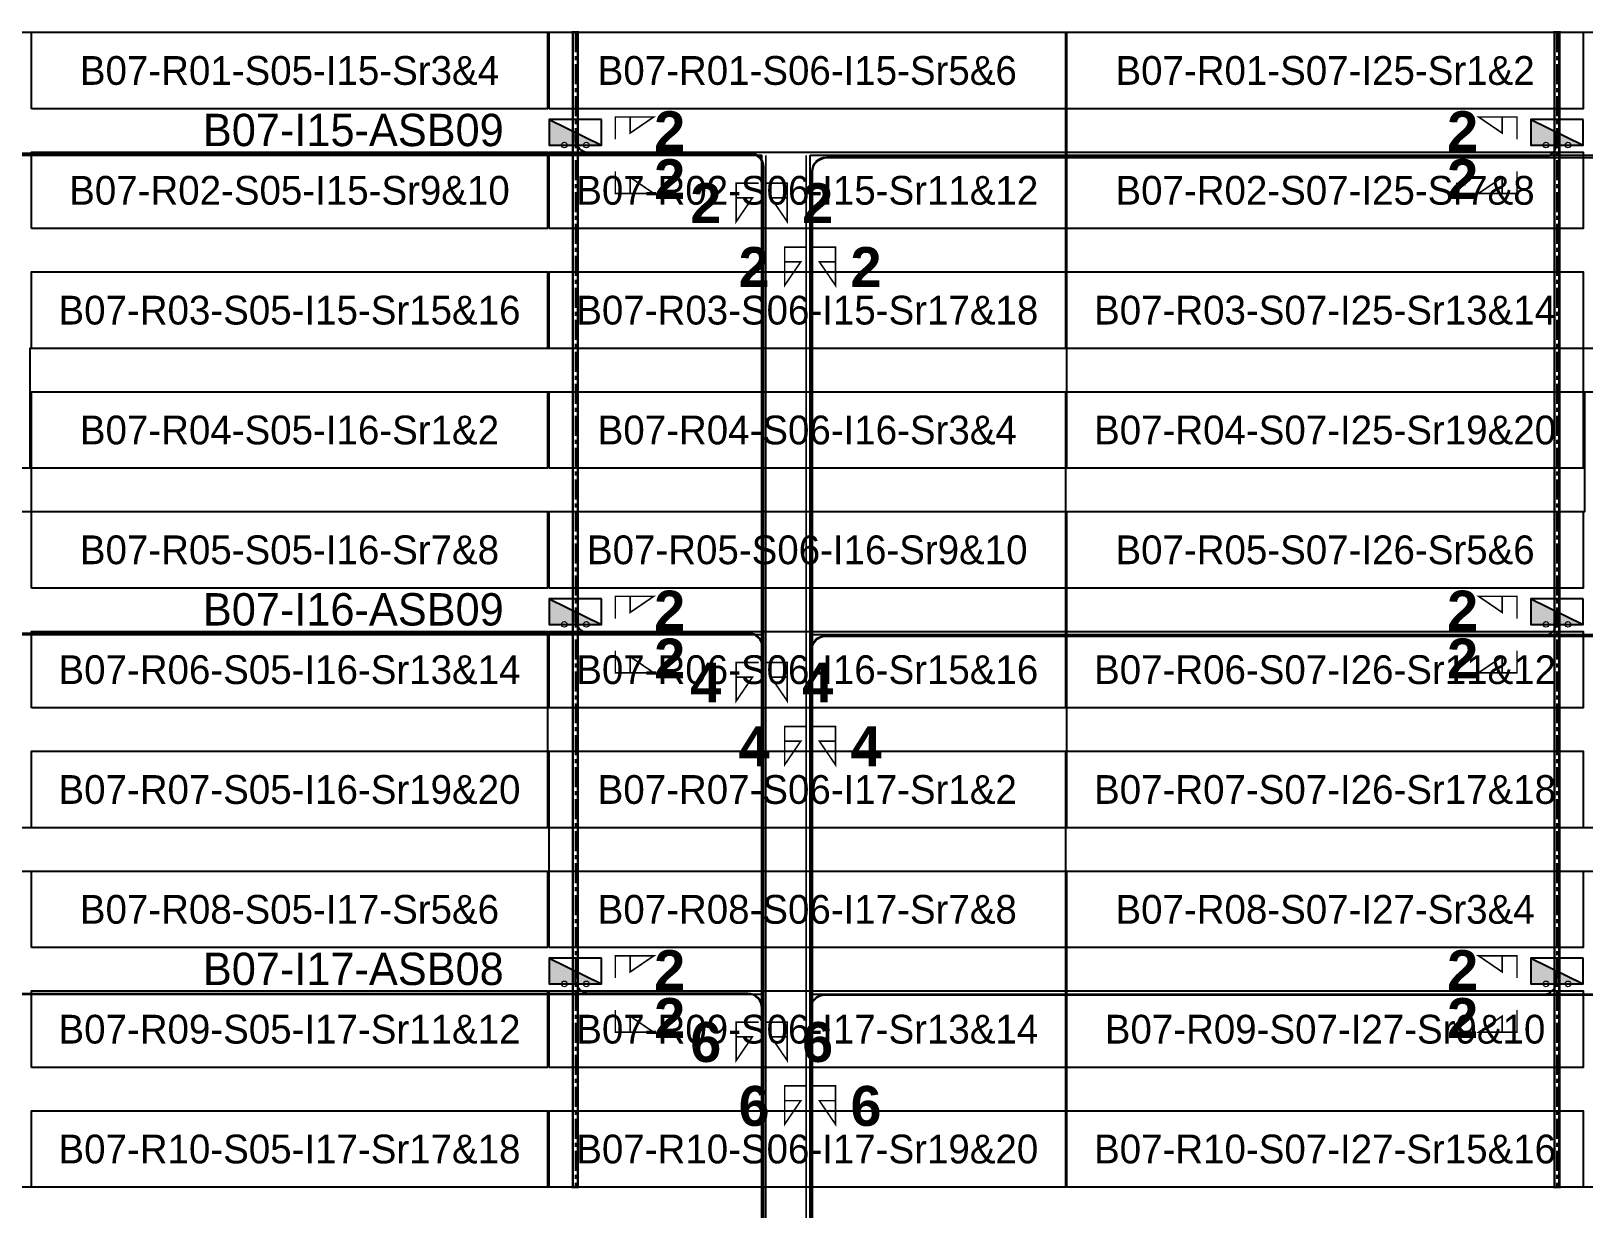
# Model space of a CAD drawing. Header units: metres. Extents: x 530797 to 531186, y 2675622 to 2675942.
# Drawn here: x 530926.7 to 531023.8, y 2675867.9 to 2675941.7 of the extents above; entities that cross this region are included whole.
import ezdxf
from ezdxf.enums import TextEntityAlignment as Align

# ---------------------------------------------------------------- set-up
doc = ezdxf.new("R2010")
doc.units = ezdxf.units.M
doc.linetypes.add('CENTER', pattern=[2, 1.25, -0.25, 0.25, -0.25])
doc.layers.add('Boundary-12.5 MW Block', color=6, linetype='Continuous', lineweight=9)
doc.layers.add('PILE', color=1, linetype='Continuous', lineweight=15)
for name, color, linetype in [('DC Trench BL-07', 40, 'Continuous'), ('E-Inverter Grouping', 2, 'Continuous'), ('Inverter Block-07', 7, 'Continuous'), ('LT Cable(AG) INV to LT Panel BL-07', 2, 'Continuous'), ('Messenger Wire Block-07 (Master Path)', 30, 'Continuous'), ('Messenger Wire Block-07 (MW Path)', 191, 'Continuous'), ('MMS Table Block-07', 8, 'Continuous'), ('Plan Line - DC BL-07', 40, 'Continuous'), ('Section Marking BL-07', 2, 'Continuous')]:
    doc.layers.add(name, color=color, linetype=linetype)
doc.styles.add('BoldTextStyle', font='arialbd.ttf')
doc.styles.get("Standard").update_dxf_attribs({"font": 'Adani Regular.ttf'})

# ---------------------------------------------------------------- blocks, each defined once
blk = doc.blocks.new('MMS Table (32.292 x 4.788)')
at = {"color": 0}
blk.add_lwpolyline([(0, -0.002), (0, 4.786), (32.292, 4.786), (32.292, -0.002)], close=True, dxfattribs=at)
at = {"color": 7}
blk.add_attdef('ID1', text='', height=1.8, dxfattribs=at).set_placement((16.146, 2.392), align=Align.MIDDLE_CENTER)
blk = doc.blocks.new('Inverter Block')
h = blk.add_hatch(color=0)
h.dxf.hatch_style = 1
h.paths.add_polyline_path([(-1.456, 2.269), (-1.456, 0.846), (1.456, 0.846)])
at = {"color": 0}
blk.add_lwpolyline([(1.456, 2.269), (-1.456, 2.269), (-1.456, 0.846), (1.456, 0.846)], close=True, dxfattribs=at)
blk.add_lwpolyline([(-1.456, 2.269), (1.456, 0.846)], dxfattribs=at)
at = {"layer": 'PILE'}
for centre in [(-0.613, 0.846), (0.613, 0.846)]:
    blk.add_circle(centre, 0.156, dxfattribs=at)
at = {"color": 7}
blk.add_attdef('ID', (-1.456, 3.006), '', height=1.8, dxfattribs=at)

msp = doc.modelspace()

# ---------------------------------------------------------------- linework, layer by layer
at = {"layer": 'Boundary-12.5 MW Block', "const_width": 0.05}
msp.add_lwpolyline([(530797.135, 2675941.575), (531185.739, 2675941.575), (531185.739, 2675621.791), (530797.135, 2675621.791)], close=True, dxfattribs=at)
at = {"layer": 'DC Trench BL-07', "color": 40, "const_width": 0.15}
for points in [[(530960.883, 2675941.575), (530960.583, 2675941.575), (530960.583, 2675869.289), (530960.883, 2675869.289)], [(531022.29, 2675941.575), (531021.99, 2675941.575), (531021.99, 2675869.289), (531022.29, 2675869.289)]]:
    msp.add_lwpolyline(points, close=True, dxfattribs=at)
at = {"layer": 'E-Inverter Grouping', "color": 3}
for points in [[(530991.387, 2675941.575), (530991.387, 2675921.791), (530926.603, 2675921.791), (530926.603, 2675914.291), (530894.311, 2675914.291), (530894.311, 2675941.575)], [(531088.563, 2675941.575), (531088.563, 2675921.791), (531023.779, 2675921.791), (531023.779, 2675914.291), (530991.487, 2675914.291), (530991.487, 2675941.575)], [(530991.387, 2675919.075), (530991.387, 2675899.291), (530958.995, 2675899.291), (530958.995, 2675891.791), (530894.311, 2675891.791), (530894.311, 2675911.575), (530926.703, 2675911.575), (530926.703, 2675919.075)], [(531088.563, 2675919.075), (531088.563, 2675899.291), (531056.171, 2675899.291), (531056.171, 2675891.791), (530991.487, 2675891.791), (530991.487, 2675911.575), (531023.879, 2675911.575), (531023.879, 2675919.075)], [(530991.387, 2675869.291), (530894.311, 2675869.291), (530894.311, 2675889.075), (530959.095, 2675889.075), (530959.095, 2675896.575), (530991.387, 2675896.575)], [(531088.563, 2675869.291), (530991.487, 2675869.291), (530991.487, 2675889.075), (531056.271, 2675889.075), (531056.271, 2675896.575), (531088.563, 2675896.575)]]:
    msp.add_lwpolyline(points, close=True, dxfattribs=at)
at = {"layer": 'LT Cable(AG) INV to LT Panel BL-07'}
for points in [[(530982.144, 2675816.804), (530981.457, 2675816.804, -0.16646), (530980.905, 2675816.993), (530979.462, 2675818.112, 0.103275), (530979.102, 2675818.188), (530973.354, 2675818.188, -0.414214), (530972.454, 2675819.088), (530972.454, 2675830.373, -0.021393), (530972.457, 2675830.45), (530972.5, 2675830.956, 0.021393), (530972.504, 2675831.033), (530972.504, 2675933.092, 0.414214), (530971.604, 2675933.992), (530864.458, 2675933.992, -0.414214), (530863.558, 2675934.892), (530863.558, 2675935.23)], [(530982.144, 2675816.829), (530981.464, 2675816.829, -0.166306), (530980.913, 2675817.017), (530979.467, 2675818.137, 0.103275), (530979.107, 2675818.213), (530973.379, 2675818.213, -0.414214), (530972.479, 2675819.113), (530972.479, 2675830.372, -0.021393), (530972.482, 2675830.449), (530972.525, 2675830.955, 0.021393), (530972.529, 2675831.032), (530972.529, 2675933.117, 0.414214), (530971.629, 2675934.017), (530961.634, 2675934.017, -0.414214), (530960.734, 2675934.917), (530960.734, 2675935.23)], [(530984.135, 2675816.754), (530981.443, 2675816.754, -0.166769), (530980.89, 2675816.943), (530979.452, 2675818.062, 0.103275), (530979.091, 2675818.138), (530973.304, 2675818.138, -0.414214), (530972.404, 2675819.038), (530972.404, 2675830.375, -0.021393), (530972.407, 2675830.452), (530972.45, 2675830.958, 0.021393), (530972.454, 2675831.035), (530972.454, 2675903.042, 0.414214), (530971.554, 2675903.942), (530864.458, 2675903.942, -0.414214), (530863.558, 2675904.842), (530863.558, 2675905.23)], [(530982.144, 2675816.779), (530981.45, 2675816.779, -0.166614), (530980.898, 2675816.968), (530979.457, 2675818.087, 0.103275), (530979.097, 2675818.163), (530973.329, 2675818.163, -0.414214), (530972.429, 2675819.063), (530972.429, 2675830.374, -0.021393), (530972.432, 2675830.451), (530972.475, 2675830.957, 0.021393), (530972.479, 2675831.034), (530972.479, 2675903.067, 0.414214), (530971.579, 2675903.967), (530961.634, 2675903.967, -0.414214), (530960.734, 2675904.867), (530960.734, 2675905.23)], [(530984.135, 2675816.704), (530981.429, 2675816.704, -0.167082), (530980.875, 2675816.894), (530979.441, 2675818.012, 0.103275), (530979.081, 2675818.088), (530973.254, 2675818.088, -0.414214), (530972.354, 2675818.988), (530972.354, 2675830.377, -0.021393), (530972.357, 2675830.454), (530972.4, 2675830.96, 0.021393), (530972.404, 2675831.037), (530972.404, 2675880.492, 0.414214), (530971.504, 2675881.392), (530864.458, 2675881.392, -0.414214), (530863.558, 2675882.292), (530863.558, 2675882.73)], [(530984.135, 2675816.729), (530981.436, 2675816.729, -0.166925), (530980.883, 2675816.919), (530979.446, 2675818.037, 0.103275), (530979.086, 2675818.113), (530973.279, 2675818.113, -0.414214), (530972.379, 2675819.013), (530972.379, 2675830.376, -0.021393), (530972.382, 2675830.453), (530972.425, 2675830.959, 0.021393), (530972.429, 2675831.036), (530972.429, 2675880.517, 0.414214), (530971.529, 2675881.417), (530961.634, 2675881.417, -0.414214), (530960.734, 2675882.317), (530960.734, 2675882.73)]]:
    msp.add_lwpolyline(points, format="xyb", dxfattribs=at)
at = {"layer": 'LT Cable(AG) INV to LT Panel BL-07', "color": 5}
for points in [[(530987.176, 2675817.413), (530983.691, 2675817.413, -0.414214), (530982.791, 2675818.313), (530982.791, 2675821.391, 0.214019), (530982.489, 2675822.063), (530975.775, 2675828.041, -0.214019), (530975.474, 2675828.713), (530975.474, 2675830.357, -0.0289), (530975.48, 2675830.461), (530975.535, 2675830.94, 0.0289), (530975.541, 2675831.044), (530975.541, 2675932.855, -0.414214), (530976.441, 2675933.755), (531021.241, 2675933.755, 0.414214), (531022.141, 2675934.655), (531022.141, 2675935.23)], [(530987.176, 2675817.438), (530983.716, 2675817.438, -0.414214), (530982.816, 2675818.338), (530982.816, 2675821.402, 0.214019), (530982.514, 2675822.074), (530975.8, 2675828.052, -0.214019), (530975.499, 2675828.724), (530975.499, 2675830.355, -0.0289), (530975.505, 2675830.459), (530975.56, 2675830.939, 0.0289), (530975.566, 2675831.043), (530975.566, 2675932.83, -0.414214), (530976.466, 2675933.73), (531118.417, 2675933.73, 0.414214), (531119.317, 2675934.63), (531119.317, 2675935.23)], [(530987.176, 2675817.363), (530983.641, 2675817.363, -0.414214), (530982.741, 2675818.263), (530982.741, 2675821.368, 0.214019), (530982.439, 2675822.041), (530975.725, 2675828.018, -0.214019), (530975.424, 2675828.691), (530975.424, 2675830.36, -0.0289), (530975.43, 2675830.464), (530975.485, 2675830.943, 0.0289), (530975.491, 2675831.047), (530975.491, 2675902.905, -0.414214), (530976.391, 2675903.805), (531021.241, 2675903.805, 0.414214), (531022.141, 2675904.705), (531022.141, 2675905.23)], [(530987.176, 2675817.388), (530983.666, 2675817.388, -0.414214), (530982.766, 2675818.288), (530982.766, 2675821.38, 0.214019), (530982.464, 2675822.052), (530975.75, 2675828.03, -0.214019), (530975.449, 2675828.702), (530975.449, 2675830.358, -0.0289), (530975.455, 2675830.462), (530975.51, 2675830.942, 0.0289), (530975.516, 2675831.045), (530975.516, 2675902.88, -0.414214), (530976.416, 2675903.78), (531118.417, 2675903.78, 0.414214), (531119.317, 2675904.68), (531119.317, 2675905.23)], [(530985.235, 2675817.313), (530983.591, 2675817.313, -0.414214), (530982.691, 2675818.213), (530982.691, 2675821.346, 0.214019), (530982.389, 2675822.018), (530975.675, 2675827.996, -0.214019), (530975.374, 2675828.668), (530975.374, 2675830.363, -0.0289), (530975.38, 2675830.466), (530975.435, 2675830.946, 0.0289), (530975.441, 2675831.05), (530975.441, 2675880.455, -0.414214), (530976.341, 2675881.355), (531021.241, 2675881.355, 0.414214), (531022.141, 2675882.255), (531022.141, 2675882.73)], [(530985.235, 2675817.338), (530983.616, 2675817.338, -0.414214), (530982.716, 2675818.238), (530982.716, 2675821.357, 0.214019), (530982.414, 2675822.029), (530975.7, 2675828.007, -0.214019), (530975.399, 2675828.679), (530975.399, 2675830.361, -0.0289), (530975.405, 2675830.465), (530975.46, 2675830.945, 0.0289), (530975.466, 2675831.048), (530975.466, 2675880.43, -0.414214), (530976.366, 2675881.33), (531118.417, 2675881.33, 0.414214), (531119.317, 2675882.23), (531119.317, 2675882.73)]]:
    msp.add_lwpolyline(points, format="xyb", dxfattribs=at)
at = {"layer": 'Messenger Wire Block-07 (Master Path)'}
for points in [[(530861.919, 2675933.88), (530972.391, 2675933.88)], [(530972.391, 2675830.999), (530972.391, 2675933.88)], [(530975.416, 2675830.999), (530975.416, 2675933.88)], [(530975.416, 2675933.88), (531120.955, 2675933.88)], [(530861.919, 2675903.88), (530972.391, 2675903.88)], [(530975.416, 2675903.88), (531120.955, 2675903.88)], [(530861.919, 2675881.38), (530972.391, 2675881.38)], [(530975.416, 2675881.38), (531120.955, 2675881.38)]]:
    msp.add_lwpolyline(points, dxfattribs=at)
at = {"layer": 'Messenger Wire Block-07 (MW Path)', "const_width": 0.1}
for points in [[(530861.919, 2675933.88), (530972.391, 2675933.88)], [(530972.641, 2675830.999), (530972.641, 2675933.88)], [(530975.166, 2675830.999), (530975.166, 2675933.88)], [(530975.416, 2675933.88), (531120.955, 2675933.88)], [(530861.919, 2675903.88), (530972.391, 2675903.88)], [(530975.416, 2675903.88), (531120.955, 2675903.88)], [(530861.919, 2675881.38), (530972.391, 2675881.38)], [(530975.416, 2675881.38), (531120.955, 2675881.38)]]:
    msp.add_lwpolyline(points, dxfattribs=at)
at = {"layer": 'Plan Line - DC BL-07', "color": 6, "linetype": 'CENTER'}
for points in [[(530960.734, 2675941.575), (530960.734, 2675869.289)], [(531022.141, 2675941.575), (531022.141, 2675869.289)]]:
    msp.add_lwpolyline(points, dxfattribs=at)
at = {"layer": 'Section Marking BL-07', "color": 94, "lineweight": 35, "true_color": 0x00a500, "const_width": 0.1}
for points in [[(530963.234, 2675934.88), (530963.234, 2675936.27), (530965.634, 2675936.27), (530964.154, 2675935.26), (530964.154, 2675936.27)], [(531019.641, 2675934.88), (531019.641, 2675936.27), (531017.241, 2675936.27), (531018.721, 2675935.26), (531018.721, 2675936.27)], [(530963.234, 2675932.88), (530963.234, 2675931.49), (530965.634, 2675931.49), (530964.154, 2675932.5), (530964.154, 2675931.49)], [(531019.641, 2675932.88), (531019.641, 2675931.49), (531017.241, 2675931.49), (531018.721, 2675932.5), (531018.721, 2675931.49)], [(530972.191, 2675932.13), (530970.801, 2675932.13), (530970.801, 2675929.73), (530971.811, 2675931.21), (530970.801, 2675931.21)], [(530972.591, 2675932.13), (530973.981, 2675932.13), (530973.981, 2675929.73), (530972.971, 2675931.21), (530973.981, 2675931.21)], [(530975.216, 2675928.13), (530973.826, 2675928.13), (530973.826, 2675925.73), (530974.836, 2675927.21), (530973.826, 2675927.21)], [(530975.616, 2675928.13), (530977.006, 2675928.13), (530977.006, 2675925.73), (530975.996, 2675927.21), (530977.006, 2675927.21)], [(530963.234, 2675904.88), (530963.234, 2675906.27), (530965.634, 2675906.27), (530964.154, 2675905.26), (530964.154, 2675906.27)], [(531019.641, 2675904.88), (531019.641, 2675906.27), (531017.241, 2675906.27), (531018.721, 2675905.26), (531018.721, 2675906.27)], [(530963.234, 2675902.88), (530963.234, 2675901.49), (530965.634, 2675901.49), (530964.154, 2675902.5), (530964.154, 2675901.49)], [(531019.641, 2675902.88), (531019.641, 2675901.49), (531017.241, 2675901.49), (531018.721, 2675902.5), (531018.721, 2675901.49)], [(530972.191, 2675902.13), (530970.801, 2675902.13), (530970.801, 2675899.73), (530971.811, 2675901.21), (530970.801, 2675901.21)], [(530972.591, 2675902.13), (530973.981, 2675902.13), (530973.981, 2675899.73), (530972.971, 2675901.21), (530973.981, 2675901.21)], [(530975.216, 2675898.13), (530973.826, 2675898.13), (530973.826, 2675895.73), (530974.836, 2675897.21), (530973.826, 2675897.21)], [(530975.616, 2675898.13), (530977.006, 2675898.13), (530977.006, 2675895.73), (530975.996, 2675897.21), (530977.006, 2675897.21)], [(530963.234, 2675882.38), (530963.234, 2675883.77), (530965.634, 2675883.77), (530964.154, 2675882.76), (530964.154, 2675883.77)], [(531019.641, 2675882.38), (531019.641, 2675883.77), (531017.241, 2675883.77), (531018.721, 2675882.76), (531018.721, 2675883.77)], [(530963.234, 2675880.38), (530963.234, 2675878.99), (530965.634, 2675878.99), (530964.154, 2675880), (530964.154, 2675878.99)], [(531019.641, 2675880.38), (531019.641, 2675878.99), (531017.241, 2675878.99), (531018.721, 2675880), (531018.721, 2675878.99)], [(530972.191, 2675879.63), (530970.801, 2675879.63), (530970.801, 2675877.23), (530971.811, 2675878.71), (530970.801, 2675878.71)], [(530972.591, 2675879.63), (530973.981, 2675879.63), (530973.981, 2675877.23), (530972.971, 2675878.71), (530973.981, 2675878.71)], [(530975.216, 2675875.63), (530973.826, 2675875.63), (530973.826, 2675873.23), (530974.836, 2675874.71), (530973.826, 2675874.71)], [(530975.616, 2675875.63), (530977.006, 2675875.63), (530977.006, 2675873.23), (530975.996, 2675874.71), (530977.006, 2675874.71)]]:
    msp.add_lwpolyline(points, dxfattribs=at)

# ---------------------------------------------------------------- block references
at = {"layer": 'Inverter Block-07'}
ref = msp.add_blockref('Inverter Block', (530960.734, 2675933.565), dxfattribs=dict(at, xscale=1.124999999976148, yscale=1.124999999976148, zscale=1.124999999976148))
ref.add_attrib('ID', 'B07-I15-ASB09', (530937.434, 2675934.446), dxfattribs={"layer": '0', "color": 7, "height": 2.025})
ref = msp.add_blockref('Inverter Block', (531022.141, 2675933.565), dxfattribs=dict(at, xscale=1.124999999976148, yscale=1.124999999976148, zscale=1.124999999976148))
ref.add_attrib('ID', 'B07-I25-ASB10', (531024.212, 2675934.436), dxfattribs={"layer": '0', "color": 7, "height": 2.025})
ref = msp.add_blockref('Inverter Block', (530960.734, 2675903.565), dxfattribs=dict(at, xscale=1.124999999976148, yscale=1.124999999976148, zscale=1.124999999976148))
ref.add_attrib('ID', 'B07-I16-ASB09', (530937.434, 2675904.446), dxfattribs={"layer": '0', "color": 7, "height": 2.025})
ref = msp.add_blockref('Inverter Block', (531022.141, 2675903.565), dxfattribs=dict(at, xscale=1.124999999976148, yscale=1.124999999976148, zscale=1.124999999976148))
ref.add_attrib('ID', 'B07-I26-ASB10', (531024.212, 2675904.436), dxfattribs={"layer": '0', "color": 7, "height": 2.025})
ref = msp.add_blockref('Inverter Block', (530960.734, 2675881.065), dxfattribs=dict(at, xscale=1.124999999976148, yscale=1.124999999976148, zscale=1.124999999976148))
ref.add_attrib('ID', 'B07-I17-ASB08', (530937.434, 2675881.946), dxfattribs={"layer": '0', "color": 7, "height": 2.025})
ref = msp.add_blockref('Inverter Block', (531022.141, 2675881.065), dxfattribs=dict(at, xscale=1.124999999976148, yscale=1.124999999976148, zscale=1.124999999976148))
ref.add_attrib('ID', 'B07-I27-ASB11', (531024.212, 2675881.936), dxfattribs={"layer": '0', "color": 7, "height": 2.025})
at = {"layer": 'MMS Table Block-07'}
for p, values in [((530926.703, 2675936.791), {'ID1': 'B07-R01-S05-I15-Sr3&4'}), ((530959.095, 2675936.791), {'ID1': 'B07-R01-S06-I15-Sr5&6'}), ((530991.487, 2675936.791), {'ID1': 'B07-R01-S07-I25-Sr1&2'}), ((530926.703, 2675929.291), {'ID1': 'B07-R02-S05-I15-Sr9&10'}), ((530959.095, 2675929.291), {'ID1': 'B07-R02-S06-I15-Sr11&12'}), ((530991.487, 2675929.291), {'ID1': 'B07-R02-S07-I25-Sr7&8'}), ((530926.703, 2675921.791), {'ID1': 'B07-R03-S05-I15-Sr15&16'}), ((530959.095, 2675921.791), {'ID1': 'B07-R03-S06-I15-Sr17&18'}), ((530991.487, 2675921.791), {'ID1': 'B07-R03-S07-I25-Sr13&14'}), ((530926.703, 2675914.291), {'ID1': 'B07-R04-S05-I16-Sr1&2'}), ((530959.095, 2675914.291), {'ID1': 'B07-R04-S06-I16-Sr3&4'}), ((530991.487, 2675914.291), {'ID1': 'B07-R04-S07-I25-Sr19&20'}), ((530926.703, 2675906.791), {'ID1': 'B07-R05-S05-I16-Sr7&8'}), ((530959.095, 2675906.791), {'ID1': 'B07-R05-S06-I16-Sr9&10'}), ((530991.487, 2675906.791), {'ID1': 'B07-R05-S07-I26-Sr5&6'}), ((530926.703, 2675899.291), {'ID1': 'B07-R06-S05-I16-Sr13&14'}), ((530959.095, 2675899.291), {'ID1': 'B07-R06-S06-I16-Sr15&16'}), ((530991.487, 2675899.291), {'ID1': 'B07-R06-S07-I26-Sr11&12'}), ((530926.703, 2675891.791), {'ID1': 'B07-R07-S05-I16-Sr19&20'}), ((530959.095, 2675891.791), {'ID1': 'B07-R07-S06-I17-Sr1&2'}), ((530991.487, 2675891.791), {'ID1': 'B07-R07-S07-I26-Sr17&18'}), ((530926.703, 2675884.291), {'ID1': 'B07-R08-S05-I17-Sr5&6'}), ((530959.095, 2675884.291), {'ID1': 'B07-R08-S06-I17-Sr7&8'}), ((530991.487, 2675884.291), {'ID1': 'B07-R08-S07-I27-Sr3&4'}), ((530926.703, 2675876.791), {'ID1': 'B07-R09-S05-I17-Sr11&12'}), ((530959.095, 2675876.791), {'ID1': 'B07-R09-S06-I17-Sr13&14'}), ((530991.487, 2675876.791), {'ID1': 'B07-R09-S07-I27-Sr9&10'}), ((530926.703, 2675869.291), {'ID1': 'B07-R10-S05-I17-Sr17&18'}), ((530959.095, 2675869.291), {'ID1': 'B07-R10-S06-I17-Sr19&20'}), ((530991.487, 2675869.291), {'ID1': 'B07-R10-S07-I27-Sr15&16'})]:
    msp.add_blockref('MMS Table (32.292 x 4.788)', p, dxfattribs=at).add_auto_attribs(values)

# ---------------------------------------------------------------- texts
at = {"layer": 'Section Marking BL-07', "color": 94, "true_color": 0x00a500, "style": 'BoldTextStyle'}
for s, p in [('2', (530966.634, 2675935.38)), ('2', (531016.241, 2675935.38)), ('2', (530966.634, 2675932.38)), ('2', (531016.241, 2675932.38)), ('2', (530968.891, 2675930.88)), ('2', (530975.891, 2675930.88)), ('2', (530971.916, 2675926.88)), ('2', (530978.916, 2675926.88)), ('2', (530966.634, 2675905.38)), ('2', (531016.241, 2675905.38)), ('2', (530966.634, 2675902.38)), ('2', (531016.241, 2675902.38)), ('4', (530968.891, 2675900.88)), ('4', (530975.891, 2675900.88)), ('4', (530971.916, 2675896.88)), ('4', (530978.916, 2675896.88)), ('2', (530966.634, 2675882.88)), ('2', (531016.241, 2675882.88)), ('2', (530966.634, 2675879.88)), ('2', (531016.241, 2675879.88)), ('6', (530968.891, 2675878.38)), ('6', (530975.891, 2675878.38)), ('6', (530971.916, 2675874.38)), ('6', (530978.916, 2675874.38))]:
    msp.add_text(s, height=2.5, dxfattribs=at).set_placement(p, align=Align.MIDDLE_CENTER)

doc.saveas('drawing.dxf')
